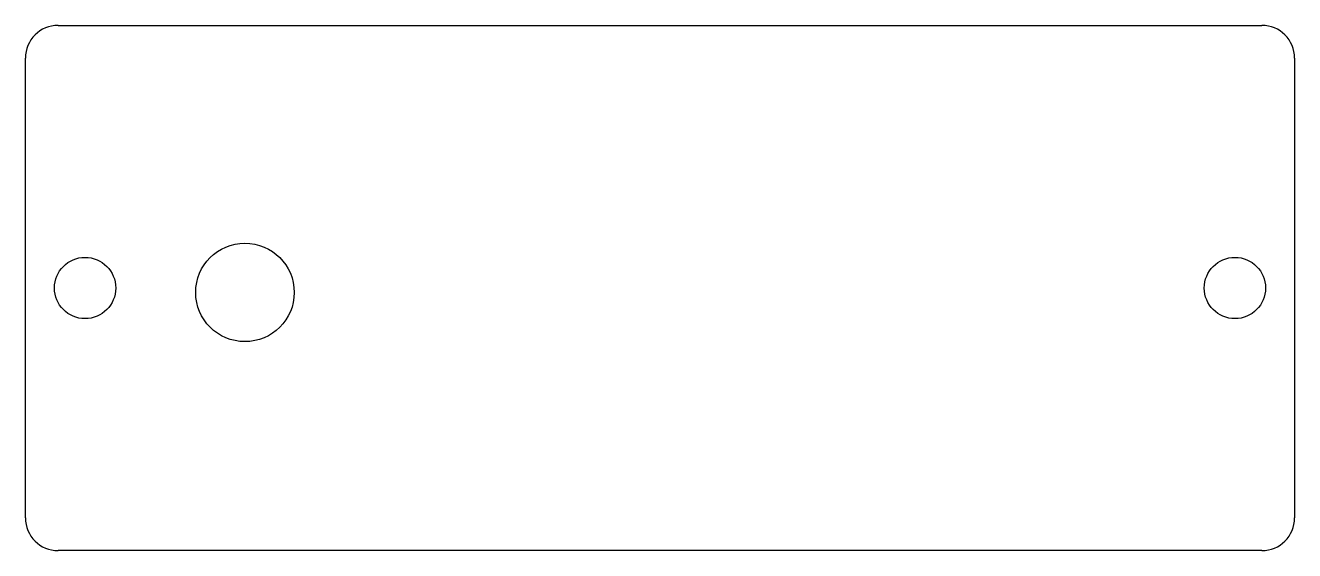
# Model space of a CAD drawing. Header units: millimetres. Extents: x -29 to 29, y -12 to 12.
import ezdxf

# ---------------------------------------------------------------- set-up
doc = ezdxf.new("R2010")
doc.units = ezdxf.units.MM
doc.layers.add('Sketch', color=7, linetype='CONTINUOUS')

msp = doc.modelspace()

# ---------------------------------------------------------------- linework, layer by layer
at = {"layer": 'Sketch'}
for p, q in [((-27.475, 12, 50), (27.475, 12, 50)), ((-28.975, -10.5, 50), (-28.975, 10.5, 50)), ((28.975, 10.5, 50), (28.975, -10.5, 50)), ((27.475, -12, 50), (-27.475, -12, 50))]:
    msp.add_line(p, q, dxfattribs=at)
for centre, radius in [((-18.95, -0.202), 2.25), ((-26.25, 0), 1.4), ((26.25, 0), 1.4)]:
    msp.add_circle(centre, radius, dxfattribs=at)
for centre, start, end in [((-27.475, 10.5, 50), 90, 180), ((27.475, 10.5, 50), 0, 90), ((-27.475, -10.5, 50), 180, -90), ((27.475, -10.5, 50), -90, 0)]:
    msp.add_arc(centre, 1.5, start, end, dxfattribs=at)

doc.saveas('drawing.dxf')
